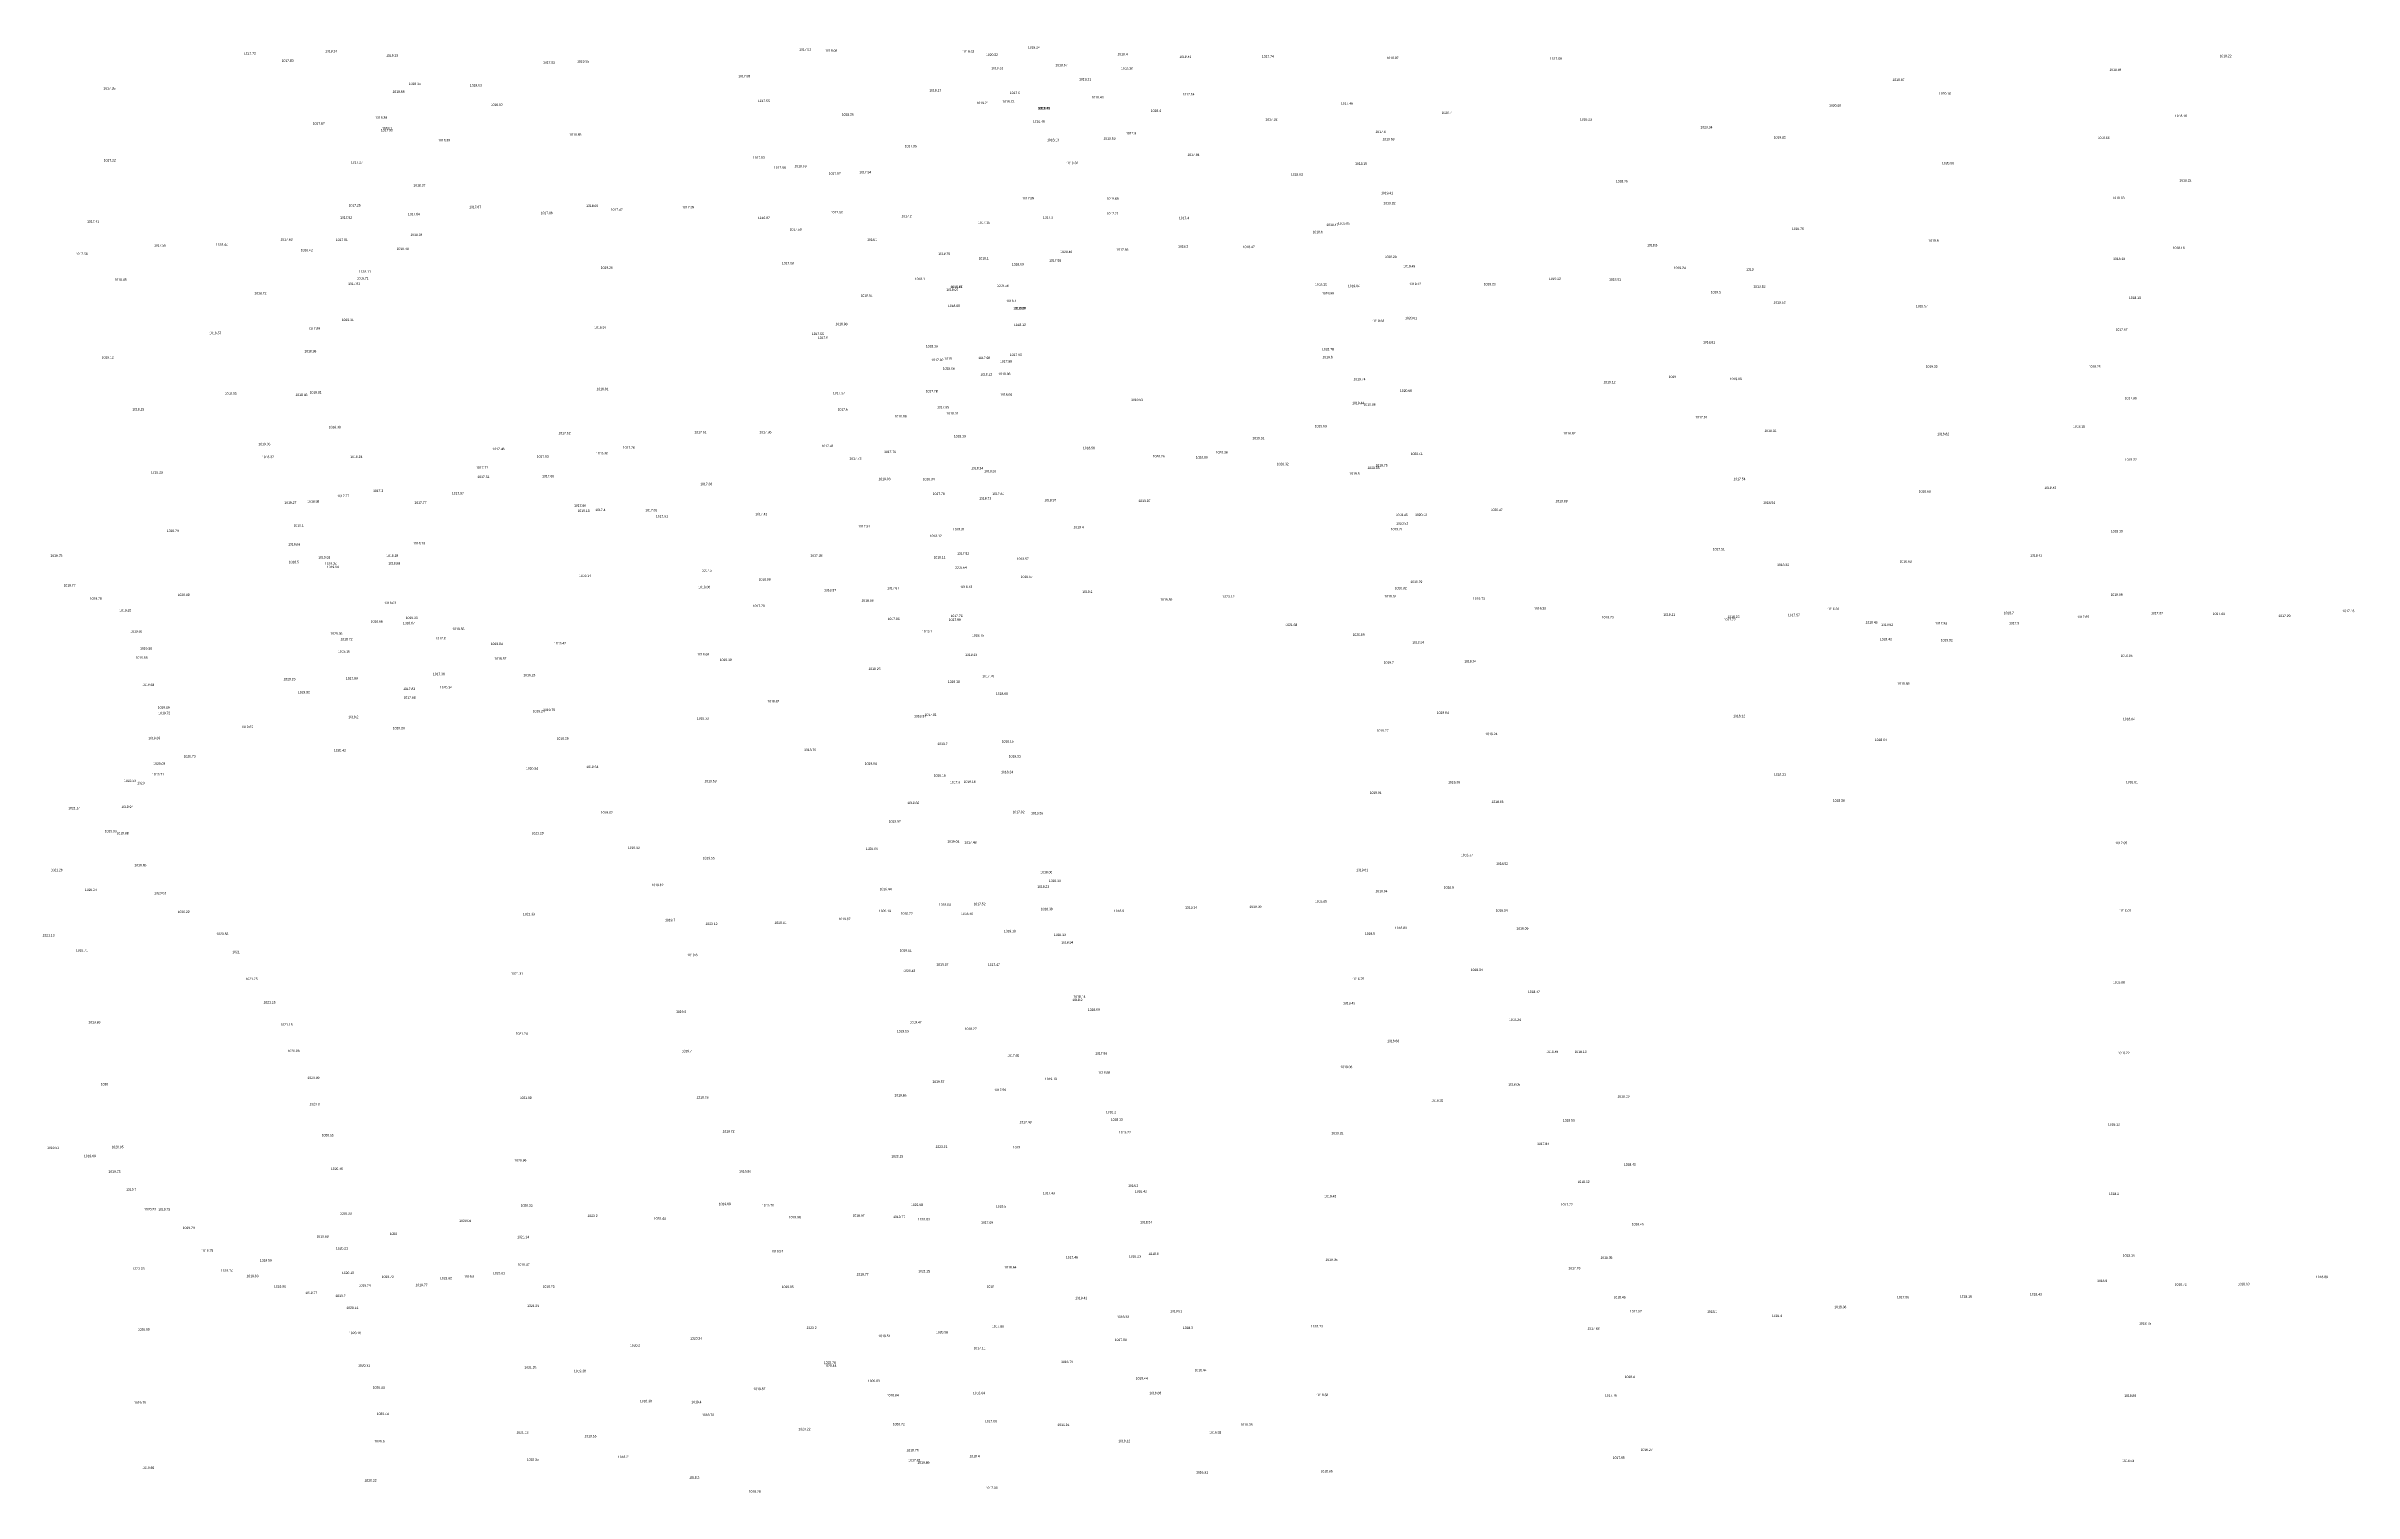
# Model space of a CAD drawing. Header units: inches. Extents: x 628884 to 629912, y 4519174 to 4520145.
# Drawn here: x 629190.6 to 629383.4, y 4519784.6 to 4519905.5 of the extents above; entities that cross this region are included whole.
import ezdxf

# ---------------------------------------------------------------- set-up
doc = ezdxf.new("R2010")
doc.units = ezdxf.units.IN
doc.header["$MEASUREMENT"] = 0

msp = doc.modelspace()

# ---------------------------------------------------------------- texts
for s, p in [('1017.72', (629207.09, 4519904.76, 1017.72)), ('1018.14', (629213.88, 4519904.96, 1018.14)), ('1019.19', (629218.98, 4519904.59, 1019.19)), ('1017.92', (629253.49, 4519905.1, 1017.92)), ('1018.08', (629255.67, 4519905, 1018.08)), ('1019.53', (629267.12, 4519904.92, 1019.53)), ('1020.52', (629269.1, 4519904.66, 1020.52)), ('1019.24', (629272.6, 4519905.27, 1019.24)), ('1018.4', (629280.09, 4519904.71, 1018.4)), ('1018.41', (629285.25, 4519904.48, 1018.41)), ('1017.74', (629292.15, 4519904.52, 1017.74)), ('1018.97', (629302.57, 4519904.39, 1018.97)), ('1018.22', (629372.18, 4519904.55, 1018.22)), ('1017.83', (629210.24, 4519904.16, 1017.83)), ('1017.92', (629232.09, 4519904.01, 1017.92)), ('1019.05', (629234.93, 4519904.1, 1019.05)), ('1017.83', (629248.4, 4519902.86, 1017.83)), ('1019.31', (629269.54, 4519903.54, 1019.31)), ('1018.67', (629274.9, 4519903.79, 1018.67)), ('1019.21', (629276.88, 4519902.6, 1019.21)), ('1018.36', (629280.38, 4519903.5, 1018.36)), ('1017.89', (629316.22, 4519904.33, 1017.89)), ('1019.87', (629344.85, 4519902.56, 1019.87)), ('1018.84', (629362.97, 4519903.4, 1018.84)), ('1017.35', (629195.35, 4519901.84, 1017.35)), ('1018.68', (629219.51, 4519901.57, 1018.68)), ('1019.15', (629220.87, 4519902.23, 1019.15)), ('1019.03', (629225.97, 4519902.1, 1019.03)), ('1017.55', (629250.04, 4519900.8, 1017.55)), ('1018.17', (629264.36, 4519901.68, 1018.17)), ('1019.21', (629268.31, 4519900.63, 1019.21)), ('1019.73', (629270.47, 4519900.74, 1019.73)), ('1017.6', (629271.09, 4519901.47, 1017.6)), ('1018.43', (629277.92, 4519901.1, 1018.43)), ('1017.54', (629285.52, 4519901.35, 1017.54)), ('1017.46', (629298.76, 4519900.59, 1017.46)), ('1020.16', (629348.73, 4519901.41, 1020.16)), ('1017.67', (629212.84, 4519898.91, 1017.67)), ('1018.39', (629218.06, 4519899.4, 1018.39)), ('1018.03', (629227.71, 4519900.48, 1018.03)), ('1018.26', (629257.05, 4519899.66, 1018.26)), ('1016.46', (629273.02, 4519899.08, 1016.46)), ('1019.49', (629273.42, 4519900.19, 1019.49)), ('1019.41', (629273.47, 4519900.19, 1019.41)), ('1018.4', (629282.87, 4519899.98, 1018.4)), ('1017.92', (629292.45, 4519899.25, 1017.92)), ('1020.7', (629307.17, 4519899.81, 1020.7)), ('1018.23', (629318.73, 4519899.25, 1018.23)), ('1020.34', (629328.8, 4519898.59, 1020.34)), ('1020.08', (629339.55, 4519900.41, 1020.08)), ('1018.16', (629368.45, 4519899.54, 1018.16)), ('1017.93', (629218.53, 4519898.35, 1017.93)), ('1018.1', (629218.63, 4519898.51, 1018.1)), ('1018.39', (629223.32, 4519897.51, 1018.39)), ('1018.65', (629234.29, 4519897.98, 1018.65)), ('1017.95', (629262.31, 4519897.02, 1017.95)), ('1018.13', (629274.2, 4519897.53, 1018.13)), ('1019.59', (629278.92, 4519897.66, 1019.59)), ('1017.9', (629280.8, 4519898.09, 1017.9)), ('1017.8', (629301.65, 4519898.22, 1017.8)), ('1019.68', (629302.23, 4519897.6, 1019.68)), ('1019.83', (629334.92, 4519897.74, 1019.83)), ('1018.66', (629361.99, 4519897.71, 1018.66)), ('1017.22', (629195.38, 4519895.83, 1017.22)), ('1017.27', (629216.03, 4519895.66, 1017.27)), ('1017.53', (629249.62, 4519896.06, 1017.53)), ('1017.56', (629251.38, 4519895.22, 1017.56)), ('1018.99', (629253.1, 4519895.35, 1018.99)), ('1017.97', (629255.96, 4519894.73, 1017.97)), ('1017.94', (629258.51, 4519894.84, 1017.94)), ('1019.32', (629275.81, 4519895.61, 1019.32)), ('1017.84', (629285.93, 4519896.3, 1017.84)), ('1018.15', (629299.94, 4519895.55, 1018.15)), ('1020.08', (629348.98, 4519895.6, 1020.08)), ('1018.37', (629221.25, 4519893.74, 1018.37)), ('1018.03', (629294.58, 4519894.65, 1018.03)), ('1019.41', (629302.11, 4519893.1, 1019.41)), ('1018.76', (629321.73, 4519894.09, 1018.76)), ('1018.22', (629368.82, 4519894.15, 1018.22)), ('1017.52', (629215.13, 4519891.04, 1017.52)), ('1017.25', (629215.84, 4519892.07, 1017.25)), ('1017.64', (629220.79, 4519891.34, 1017.64)), ('1017.67', (629225.91, 4519891.93, 1017.67)), ('1017.66', (629231.89, 4519891.43, 1017.66)), ('1018.66', (629235.69, 4519892.03, 1018.66)), ('1017.42', (629237.74, 4519891.71, 1017.42)), ('1017.35', (629243.72, 4519891.91, 1017.35)), ('1016.97', (629250.04, 4519891.02, 1016.97)), ('1017.53', (629256.12, 4519891.49, 1017.53)), ('1017.2', (629262.04, 4519891.17, 1017.2)), ('1017.85', (629272.13, 4519892.66, 1017.85)), ('1017.3', (629273.85, 4519891.06, 1017.3)), ('1019.69', (629279.18, 4519892.63, 1019.69)), ('1017.71', (629279.18, 4519891.38, 1017.71)), ('1017.4', (629285.22, 4519891.01, 1017.4)), ('1019.32', (629302.31, 4519892.25, 1019.32)), ('1018.38', (629363.23, 4519892.69, 1018.38)), ('1017.41', (629193.99, 4519890.72, 1017.41)), ('1017.63', (629210.15, 4519889.22, 1017.63)), ('1017.91', (629214.77, 4519889.19, 1017.91)), ('1018.34', (629221, 4519889.61, 1018.34)), ('1017.58', (629252.69, 4519890.06, 1017.58)), ('1018.1', (629259.16, 4519889.2, 1018.1)), ('1017.15', (629268.43, 4519890.64, 1017.15)), ('1018.6', (629296.39, 4519889.84, 1018.6)), ('1018.47', (629297.54, 4519890.44, 1018.47)), ('1019.05', (629298.51, 4519890.56, 1019.05)), ('1019.76', (629336.44, 4519890.11, 1019.76)), ('1019.9', (629347.85, 4519889.12, 1019.9)), ('1017.56', (629193.03, 4519888.01, 1017.56)), ('1017.59', (629199.58, 4519888.72, 1017.59)), ('1018.44', (629204.75, 4519888.79, 1018.44)), ('1018.42', (629211.84, 4519888.33, 1018.42)), ('1018.43', (629219.85, 4519888.44, 1018.43)), ('1017.38', (629252.04, 4519887.24, 1017.38)), ('1018.79', (629265.11, 4519888.02, 1018.79)), ('1018.1', (629268.48, 4519887.64, 1018.1)), ('1018.09', (629271.26, 4519887.14, 1018.09)), ('1017.98', (629274.38, 4519887.46, 1017.98)), ('1020.46', (629275.31, 4519888.19, 1020.46)), ('1017.85', (629280, 4519888.37, 1017.85)), ('1018.2', (629285.15, 4519888.63, 1018.2)), ('1018.47', (629290.55, 4519888.59, 1018.47)), ('1020.29', (629302.41, 4519887.76, 1020.29)), ('1018.8', (629324.35, 4519888.74, 1018.8)), ('1018.18', (629363.28, 4519887.6, 1018.18)), ('1018.18', (629368.26, 4519888.51, 1018.18)), ('1018.45', (629196.28, 4519885.86, 1018.45)), ('1017.83', (629215.8, 4519885.52, 1017.83)), ('1018.71', (629216.51, 4519885.97, 1018.71)), ('1018.11', (629216.7, 4519886.53, 1018.11)), ('1019.25', (629236.91, 4519886.86, 1019.25)), ('1018.1', (629263.15, 4519885.92, 1018.1)), ('1018.17', (629266.13, 4519885.26, 1018.17)), ('1017.94', (629266.14, 4519885.25, 1017.94)), ('1019.56', (629269.99, 4519885.35, 1019.56)), ('1018.35', (629296.59, 4519885.45, 1018.35)), ('1019.04', (629299.34, 4519885.33, 1019.04)), ('1019.45', (629303.97, 4519886.98, 1019.45)), ('1019.12', (629304.46, 4519885.5, 1019.12)), ('1019.23', (629310.69, 4519885.48, 1019.23)), ('1019.22', (629316.14, 4519885.93, 1019.22)), ('1018.51', (629321.16, 4519885.87, 1018.51)), ('1019.24', (629326.57, 4519886.84, 1019.24)), ('1019', (629332.62, 4519886.71, 1019)), ('1019.52', (629333.23, 4519885.29, 1019.52)), ('1018.72', (629207.97, 4519884.73, 1018.72)), ('1018.04', (629258.62, 4519884.53, 1018.04)), ('1018.07', (629265.78, 4519885.02, 1018.07)), ('1018.09', (629265.92, 4519883.67, 1018.09)), ('1018.1', (629270.79, 4519884.08, 1018.1)), ('1018.13', (629271.38, 4519883.47, 1018.13)), ('1018.04', (629271.48, 4519883.48, 1018.04)), ('1018.68', (629297.18, 4519884.72, 1018.68)), ('1019.5', (629329.66, 4519884.81, 1019.5)), ('1019.53', (629334.9, 4519883.96, 1019.53)), ('1019.57', (629346.8, 4519883.65, 1019.57)), ('1018.13', (629364.6, 4519884.34, 1018.13)), ('1018.57', (629204.2, 4519881.4, 1018.57)), ('1017.89', (629212.46, 4519881.77, 1017.89)), ('1019.11', (629215.27, 4519882.5, 1019.11)), ('1018.97', (629236.37, 4519881.87, 1018.97)), ('1017.55', (629254.55, 4519881.33, 1017.55)), ('1018.98', (629256.52, 4519882.15, 1018.98)), ('1018.12', (629271.43, 4519882.08, 1018.12)), ('1019.63', (629301.38, 4519882.41, 1019.63)), ('1020.61', (629304.12, 4519882.65, 1020.61)), ('1017.67', (629363.49, 4519881.69, 1017.67)), ('1019.12', (629195.21, 4519879.36, 1019.12)), ('1018.98', (629212.14, 4519879.87, 1018.98)), ('1017.6', (629255.05, 4519881.02, 1017.6)), ('1018.15', (629264.07, 4519880.3, 1018.15)), ('1017.98', (629268.45, 4519879.32, 1017.98)), ('1017.95', (629271.09, 4519879.58, 1017.95)), ('1018.78', (629297.17, 4519880.05, 1018.78)), ('1019.6', (629297.22, 4519879.39, 1019.6)), ('1018.81', (629329.02, 4519880.62, 1018.81)), ('1017.92', (629264.54, 4519879.15, 1017.92)), ('1018.06', (629265.49, 4519878.44, 1018.06)), ('1018', (629265.63, 4519879.26, 1018)), ('1018.12', (629268.62, 4519877.93, 1018.12)), ('1018.06', (629270.14, 4519877.98, 1018.06)), ('1017.98', (629270.27, 4519879.03, 1017.98)), ('1019.74', (629299.81, 4519877.55, 1019.74)), ('1019', (629326.15, 4519877.74, 1019)), ('1019.09', (629331.25, 4519877.56, 1019.09)), ('1019.55', (629347.62, 4519878.6, 1019.55)), ('1018.25', (629361.24, 4519878.59, 1018.25)), ('1018.85', (629205.48, 4519876.34, 1018.85)), ('1018.46', (629211.4, 4519876.23, 1018.46)), ('1018.81', (629212.58, 4519876.44, 1018.81)), ('1018.81', (629236.55, 4519876.72, 1018.81)), ('1017.57', (629256.31, 4519876.38, 1017.57)), ('1017.77', (629264.06, 4519876.54, 1017.77)), ('1017.77', (629264.06, 4519876.54, 1017.77)), ('1017.77', (629264.06, 4519876.54, 1017.77)), ('1017.77', (629264.06, 4519876.54, 1017.77)), ('1017.77', (629264.06, 4519876.54, 1017.77)), ('1017.77', (629264.06, 4519876.54, 1017.77)), ('1017.77', (629264.06, 4519876.54, 1017.77)), ('1017.77', (629264.06, 4519876.54, 1017.77)), ('1017.78', (629264.06, 4519876.54, 1017.78)), ('1017.78', (629264.06, 4519876.54, 1017.78)), ('1017.78', (629264.06, 4519876.54, 1017.78)), ('1017.78', (629264.06, 4519876.54, 1017.78)), ('1017.78', (629264.06, 4519876.54, 1017.78)), ('1017.78', (629264.06, 4519876.54, 1017.78)), ('1017.78', (629264.06, 4519876.54, 1017.78)), ('1017.78', (629264.06, 4519876.54, 1017.78)), ('1017.79', (629264.06, 4519876.54, 1017.79)), ('1017.79', (629264.06, 4519876.54, 1017.79)), ('1018.06', (629270.28, 4519876.25, 1018.06)), ('1019.53', (629281.22, 4519875.82, 1019.53)), ('1019.44', (629299.7, 4519875.55, 1019.44)), ('1020.66', (629303.69, 4519876.58, 1020.66)), ('1019.12', (629320.7, 4519877.29, 1019.12)), ('1017.86', (629364.25, 4519875.96, 1017.86)), ('1019.15', (629197.76, 4519875.02, 1019.15)), ('1018.38', (629214.18, 4519873.54, 1018.38)), ('1017.6', (629256.7, 4519875.02, 1017.6)), ('1018.09', (629261.46, 4519874.44, 1018.09)), ('1017.95', (629265.01, 4519875.21, 1017.95)), ('1018.01', (629265.79, 4519874.69, 1018.01)), ('1019.69', (629296.57, 4519873.62, 1019.69)), ('1019.86', (629300.65, 4519875.43, 1019.86)), ('1017.91', (629328.38, 4519874.36, 1017.91)), ('1018.15', (629359.93, 4519873.59, 1018.15)), ('1019.03', (629208.3, 4519872.12, 1019.03)), ('1017.46', (629227.86, 4519871.71, 1017.46)), ('1017.62', (629233.38, 4519873.03, 1017.62)), ('1017.76', (629238.75, 4519871.82, 1017.76)), ('1017.61', (629244.74, 4519873.11, 1017.61)), ('1017.36', (629250.17, 4519873.12, 1017.36)), ('1017.41', (629255.36, 4519871.96, 1017.41)), ('1018.19', (629266.41, 4519872.78, 1018.19)), ('1018.56', (629277.2, 4519871.79, 1018.56)), ('1019.91', (629291.36, 4519872.61, 1019.91)), ('1018.92', (629317.35, 4519873.02, 1018.92)), ('1018.92', (629334.14, 4519873.23, 1018.92)), ('1018.82', (629348.58, 4519872.96, 1018.82)), ('1019.29', (629199.32, 4519869.75, 1019.29)), ('1018.87', (629208.6, 4519871.04, 1018.87)), ('1018.24', (629215.98, 4519871.06, 1018.24)), ('1017.77', (629226.49, 4519870.15, 1017.77)), ('1017.93', (629231.56, 4519871.08, 1017.93)), ('1018.86', (629236.51, 4519871.35, 1018.86)), ('1017.73', (629257.69, 4519870.92, 1017.73)), ('1017.76', (629260.58, 4519871.47, 1017.76)), ('1018.24', (629267.86, 4519870.1, 1018.24)), ('1018.26', (629268.95, 4519869.86, 1018.26)), ('1020.26', (629283.03, 4519871.1, 1020.26)), ('1020.05', (629286.63, 4519871.01, 1020.05)), ('1020.36', (629288.3, 4519871.43, 1020.36)), ('1020.32', (629293.39, 4519870.45, 1020.32)), ('1020.35', (629300.98, 4519870.13, 1020.35)), ('1019.75', (629301.65, 4519870.34, 1019.75)), ('1020.41', (629304.59, 4519871.3, 1020.41)), ('1018.32', (629364.26, 4519870.82, 1018.32)), ('1017.77', (629214.89, 4519867.78, 1017.77)), ('1017.3', (629217.88, 4519868.21, 1017.3)), ('1017.97', (629224.47, 4519868, 1017.97)), ('1017.51', (629226.6, 4519869.38, 1017.51)), ('1017.68', (629232.01, 4519869.44, 1017.68)), ('1017.38', (629245.22, 4519868.78, 1017.38)), ('1019.03', (629260.12, 4519869.2, 1019.03)), ('1018.04', (629263.81, 4519869.19, 1018.04)), ('1017.78', (629264.65, 4519867.97, 1017.78)), ('1017.81', (629269.62, 4519867.96, 1017.81)), ('1019.5', (629299.47, 4519869.65, 1019.5)), ('1017.54', (629331.56, 4519869.2, 1017.54)), ('1018.68', (629347.04, 4519868.16, 1018.68)), ('1018.42', (629357.53, 4519868.46, 1018.42)), ('1019.27', (629210.47, 4519867.22, 1019.27)), ('1018.98', (629212.39, 4519867.32, 1018.98)), ('1017.77', (629221.34, 4519867.22, 1017.77)), ('1017.66', (629234.68, 4519866.97, 1017.66)), ('1019.13', (629234.97, 4519866.54, 1019.13)), ('1017.4', (629236.45, 4519866.62, 1017.4)), ('1017.65', (629240.63, 4519866.59, 1017.65)), ('1017.51', (629241.52, 4519866.08, 1017.51)), ('1017.41', (629249.82, 4519866.27, 1017.41)), ('1018.73', (629268.53, 4519867.58, 1018.73)), ('1018.97', (629273.97, 4519867.43, 1018.97)), ('1019.97', (629281.84, 4519867.37, 1019.97)), ('1019.45', (629303.33, 4519866.2, 1019.45)), ('1020.13', (629304.95, 4519866.2, 1020.13)), ('1020.47', (629311.27, 4519866.62, 1020.47)), ('1019.88', (629316.69, 4519867.35, 1019.88)), ('1018.54', (629334.03, 4519867.22, 1018.54)), ('1019.79', (629200.65, 4519864.87, 1019.79)), ('1019.1', (629211.24, 4519865.32, 1019.1)), ('1017.91', (629258.42, 4519865.25, 1017.91)), ('1018.12', (629264.4, 4519864.44, 1018.12)), ('1018.31', (629266.33, 4519865, 1018.31)), ('1019.4', (629276.41, 4519865.18, 1019.4)), ('1019.71', (629302.92, 4519865, 1019.71)), ('1020.53', (629303.37, 4519865.49, 1020.53)), ('1018.19', (629363.09, 4519864.84, 1018.19)), ('1019.75', (629190.92, 4519862.79, 1019.75)), ('1019.66', (629210.79, 4519863.74, 1019.66)), ('1018.5', (629210.84, 4519862.26, 1018.5)), ('1019.93', (629213.3, 4519862.64, 1019.93)), ('1019.34', (629213.86, 4519862.13, 1019.34)), ('1018.28', (629218.99, 4519862.79, 1018.28)), ('1018.89', (629219.15, 4519862.15, 1018.89)), ('1018.18', (629221.23, 4519863.83, 1018.18)), ('1017.38', (629254.43, 4519862.81, 1017.38)), ('1018.11', (629264.72, 4519862.65, 1018.11)), ('1017.92', (629266.69, 4519862.97, 1017.92)), ('1018.57', (629271.67, 4519862.52, 1018.57)), ('1017.51', (629329.83, 4519863.33, 1017.51)), ('1018.32', (629335.2, 4519862.02, 1018.32)), ('1018.63', (629345.44, 4519862.31, 1018.63)), ('1018.43', (629356.35, 4519862.81, 1018.43)), ('1019.77', (629192.02, 4519860.31, 1019.77)), ('1019.94', (629214.02, 4519861.85, 1019.94)), ('1019.14', (629235.09, 4519861.11, 1019.14)), ('1018.06', (629245.06, 4519860.17, 1018.06)), ('1017.5', (629245.34, 4519861.56, 1017.5)), ('1018.09', (629250.1, 4519860.81, 1018.09)), ('1017.87', (629260.84, 4519860.08, 1017.87)), ('1018.64', (629266.48, 4519861.81, 1018.64)), ('1018.13', (629266.95, 4519860.18, 1018.13)), ('1018.57', (629272, 4519861.03, 1018.57)), ('1020.82', (629303.25, 4519860.08, 1020.82)), ('1019.79', (629304.56, 4519860.6, 1019.79)), ('1019.78', (629194.21, 4519859.2, 1019.78)), ('1019.83', (629196.68, 4519858.22, 1019.83)), ('1020.09', (629201.55, 4519859.52, 1020.09)), ('1018.03', (629218.81, 4519858.84, 1018.03)), ('1017.79', (629249.61, 4519858.59, 1017.79)), ('1018.37', (629255.57, 4519859.91, 1018.37)), ('1018.06', (629258.7, 4519859.05, 1018.06)), ('1019.2', (629277.14, 4519859.77, 1019.2)), ('1019.89', (629283.67, 4519859.12, 1019.89)), ('1020.12', (629288.86, 4519859.37, 1020.12)), ('1019.62', (629302.39, 4519859.4, 1019.62)), ('1019.73', (629309.79, 4519859.2, 1019.73)), ('1019.38', (629314.9, 4519858.37, 1019.38)), ('1018.31', (629339.4, 4519858.34, 1018.31)), ('1018.09', (629363.07, 4519859.53, 1018.09)), ('1017.16', (629382.44, 4519858.17, 1017.16)), ('1019.69', (629197.6, 4519856.46, 1019.69)), ('1020.05', (629214.32, 4519856.28, 1020.05)), ('1018.66', (629217.69, 4519857.3, 1018.66)), ('1018.87', (629220.37, 4519857.16, 1018.87)), ('1016.93', (629220.61, 4519857.6, 1016.93)), ('1018.56', (629224.51, 4519856.67, 1018.56)), ('1017.96', (629260.88, 4519857.51, 1017.96)), ('1019.1', (629263.75, 4519856.47, 1019.1)), ('1017.99', (629265.99, 4519857.44, 1017.99)), ('1017.76', (629266.14, 4519857.76, 1017.76)), ('1021.68', (629294.11, 4519857.01, 1021.68)), ('1020.89', (629299.73, 4519856.19, 1020.89)), ('1018.73', (629320.55, 4519857.64, 1018.73)), ('1018.11', (629325.69, 4519857.86, 1018.11)), ('1017.72', (629330.74, 4519857.45, 1017.72)), ('1018.25', (629331.06, 4519857.68, 1018.25)), ('1017.57', (629336.11, 4519857.83, 1017.57)), ('1018.45', (629342.59, 4519857.22, 1018.45)), ('1018.82', (629343.9, 4519857.02, 1018.82)), ('1017.95', (629348.41, 4519857.14, 1017.95)), ('1018.7', (629354.14, 4519858, 1018.7)), ('1017.9', (629354.59, 4519857.15, 1017.9)), ('1017.65', (629360.28, 4519857.67, 1017.65)), ('1017.57', (629366.45, 4519857.99, 1017.57)), ('1017.44', (629371.61, 4519857.94, 1017.44)), ('1017.29', (629377.1, 4519857.76, 1017.29)), ('1019.58', (629198.04, 4519854.27, 1019.58)), ('1019.89', (629198.41, 4519855.03, 1019.89)), ('1018.16', (629214.95, 4519854.79, 1018.16)), ('1018.72', (629215.16, 4519855.81, 1018.72)), ('1017.8', (629223.1, 4519855.89, 1017.8)), ('1018.84', (629227.72, 4519855.42, 1018.84)), ('1019.42', (629233, 4519855.47, 1019.42)), ('1018.68', (629244.97, 4519854.55, 1018.68)), ('1018.19', (629267.36, 4519854.51, 1018.19)), ('1018.75', (629267.93, 4519856.13, 1018.75)), ('1019.94', (629304.72, 4519855.54, 1019.94)), ('1018.43', (629343.79, 4519855.81, 1018.43)), ('1019.02', (629348.88, 4519855.73, 1019.02)), ('1018.05', (629363.91, 4519854.43, 1018.05)), ('1020.35', (629210.4, 4519852.47, 1020.35)), ('1017.89', (629215.61, 4519852.54, 1017.89)), ('1017.38', (629222.88, 4519852.9, 1017.38)), ('1018.87', (629228.02, 4519854.19, 1018.87)), ('1019.23', (629230.44, 4519852.8, 1019.23)), ('1019.09', (629246.85, 4519854.08, 1019.09)), ('1018.25', (629259.28, 4519853.33, 1018.25)), ('1017.78', (629268.79, 4519852.73, 1017.78)), ('1019.7', (629302.33, 4519853.86, 1019.7)), ('1019.74', (629309.06, 4519853.96, 1019.74)), ('1019.63', (629198.6, 4519852, 1019.63)), ('1019.92', (629211.6, 4519851.38, 1019.92)), ('1017.83', (629220.4, 4519851.66, 1017.83)), ('1017.88', (629220.43, 4519850.94, 1017.88)), ('1020.34', (629223.47, 4519851.79, 1020.34)), ('1018.82', (629250.83, 4519850.62, 1018.82)), ('1018.18', (629265.91, 4519852.26, 1018.18)), ('1018.68', (629269.93, 4519851.26, 1018.68)), ('1018.88', (629345.26, 4519852.1, 1018.88)), ('1019.69', (629199.89, 4519850.1, 1019.69)), ('1019.72', (629199.94, 4519849.64, 1019.72)), ('1019.65', (629206.86, 4519848.48, 1019.65)), ('1018.2', (629215.81, 4519849.31, 1018.2)), ('1019.24', (629231.22, 4519849.8, 1019.24)), ('1019.75', (629232.09, 4519849.91, 1019.75)), ('1019.33', (629244.94, 4519849.19, 1019.33)), ('1018.34', (629263.09, 4519849.38, 1018.34)), ('1017.81', (629263.97, 4519849.5, 1017.81)), ('1019.64', (629306.77, 4519849.67, 1019.64)), ('1018.12', (629331.53, 4519849.39, 1018.12)), ('1018.04', (629364.1, 4519849.14, 1018.04)), ('1019.83', (629199.1, 4519847.55, 1019.83)), ('1020.42', (629214.61, 4519846.52, 1020.42)), ('1020.28', (629219.53, 4519848.37, 1020.28)), ('1019.39', (629233.22, 4519847.51, 1019.39)), ('1018.79', (629253.9, 4519846.56, 1018.79)), ('1018.7', (629265.04, 4519847.06, 1018.7)), ('1018.15', (629270.41, 4519847.27, 1018.15)), ('1019.77', (629301.74, 4519848.17, 1019.77)), ('1019.24', (629310.83, 4519847.89, 1019.24)), ('1018.64', (629343.37, 4519847.4, 1018.64)), ('1020.03', (629199.52, 4519845.41, 1020.03)), ('1020.73', (629202.05, 4519846.02, 1020.73)), ('1020.84', (629230.66, 4519845, 1020.84)), ('1019.54', (629235.7, 4519845.14, 1019.54)), ('1019.04', (629258.97, 4519845.41, 1019.04)), ('1018.24', (629270.36, 4519844.71, 1018.24)), ('1019.03', (629271, 4519846.02, 1019.03)), ('1022.53', (629197.07, 4519843.98, 1022.53)), ('1020', (629198.17, 4519843.79, 1020)), ('1019.71', (629199.41, 4519844.52, 1019.71)), ('1019.53', (629245.58, 4519843.95, 1019.53)), ('1018.18', (629264.73, 4519844.42, 1018.18)), ('1017.5', (629266.09, 4519843.86, 1017.5)), ('1019.16', (629267.23, 4519843.9, 1019.16)), ('1019.91', (629301.16, 4519842.98, 1019.91)), ('1019.08', (629307.71, 4519843.85, 1019.08)), ('1018.21', (629334.94, 4519844.5, 1018.21)), ('1018.01', (629364.35, 4519843.87, 1018.01)), ('1021.14', (629192.41, 4519841.69, 1021.14)), ('1019.94', (629196.84, 4519841.8, 1019.94)), ('1019.62', (629236.91, 4519841.32, 1019.62)), ('1019.66', (629262.52, 4519842.13, 1019.66)), ('1017.92', (629271.32, 4519841.37, 1017.92)), ('1019.25', (629272.87, 4519841.27, 1019.25)), ('1018.66', (629311.34, 4519842.22, 1018.66)), ('1018.38', (629339.86, 4519842.33, 1018.38)), ('1019.93', (629195.46, 4519839.77, 1019.93)), ('1019.88', (629196.45, 4519839.6, 1019.88)), ('1021.29', (629231.13, 4519839.6, 1021.29)), ('1018.97', (629260.97, 4519840.57, 1018.97)), ('1019.04', (629265.87, 4519838.9, 1019.04)), ('1017.48', (629267.3, 4519838.83, 1017.48)), ('1019.88', (629197.94, 4519836.92, 1019.88)), ('1019.62', (629239.18, 4519838.38, 1019.62)), ('1019.55', (629245.43, 4519837.52, 1019.55)), ('1020.06', (629259.06, 4519838.3, 1020.06)), ('1018.57', (629308.79, 4519837.77, 1018.57)), ('1018.52', (629311.72, 4519837.05, 1018.52)), ('1017.95', (629363.46, 4519838.78, 1017.95)), ('1021.26', (629190.94, 4519836.52, 1021.26)), ('1019.62', (629241.15, 4519835.27, 1019.62)), ('1018.23', (629273.38, 4519835.13, 1018.23)), ('1018.06', (629273.64, 4519836.34, 1018.06)), ('1019.13', (629274.35, 4519835.62, 1019.13)), ('1019.61', (629300.03, 4519836.52, 1019.61)), ('1018.9', (629307.35, 4519835.07, 1018.9)), ('1020.24', (629193.8, 4519834.87, 1020.24)), ('1020.05', (629199.59, 4519834.59, 1020.05)), ('1020.22', (629201.55, 4519833.02, 1020.22)), ('1020.19', (629260.15, 4519833.1, 1020.19)), ('1019.44', (629260.21, 4519834.93, 1019.44)), ('1018.04', (629265.16, 4519833.63, 1018.04)), ('1017.52', (629268.06, 4519833.68, 1017.52)), ('1018.38', (629273.67, 4519833.26, 1018.38)), ('1018.9', (629279.79, 4519833.1, 1018.9)), ('1019.14', (629285.74, 4519833.39, 1019.14)), ('1019.09', (629291.11, 4519833.45, 1019.09)), ('1018.85', (629296.59, 4519833.9, 1018.85)), ('1018.94', (629301.65, 4519834.76, 1018.94)), ('1018.54', (629311.69, 4519833.14, 1018.54)), ('1018.01', (629363.8, 4519833.13, 1018.01)), ('1020.53', (629204.79, 4519831.18, 1020.53)), ('1021.39', (629230.4, 4519832.84, 1021.39)), ('1019.7', (629242.28, 4519832.34, 1019.7)), ('1020.12', (629245.66, 4519832.02, 1020.12)), ('1020.01', (629251.43, 4519832.11, 1020.01)), ('1019.87', (629256.78, 4519832.43, 1019.87)), ('1018.72', (629261.97, 4519832.88, 1018.72)), ('1018.46', (629267.01, 4519832.86, 1018.46)), ('1019.19', (629270.59, 4519831.42, 1019.19)), ('1018.19', (629274.77, 4519831.11, 1018.19)), ('1019.5', (629300.76, 4519831.2, 1019.5)), ('1018.83', (629303.27, 4519831.68, 1018.83)), ('1018.09', (629313.42, 4519831.63, 1018.09)), ('1021.13', (629190.26, 4519831.06, 1021.13)), ('1019.71', (629193.05, 4519829.8, 1019.71)), ('1021', (629206.12, 4519829.67, 1021)), ('1019.6', (629244.14, 4519829.42, 1019.6)), ('1019.61', (629261.89, 4519829.79, 1019.61)), ('1018.94', (629275.39, 4519830.47, 1018.94)), ('1021.25', (629207.23, 4519827.42, 1021.25)), ('1021.31', (629229.42, 4519827.86, 1021.31)), ('1020.43', (629262.19, 4519828.09, 1020.43)), ('1018.07', (629264.96, 4519828.62, 1018.07)), ('1017.47', (629269.26, 4519828.61, 1017.47)), ('1018.75', (629299.71, 4519827.42, 1018.75)), ('1018.34', (629309.61, 4519828.18, 1018.34)), ('1021.25', (629208.73, 4519825.46, 1021.25)), ('1018.2', (629276.31, 4519825.67, 1018.2)), ('1018.14', (629276.4, 4519825.94, 1018.14)), ('1019.45', (629298.94, 4519825.4, 1019.45)), ('1018.47', (629314.38, 4519826.34, 1018.47)), ('1018.08', (629363.27, 4519827.13, 1018.08)), ('1019.83', (629194.1, 4519823.81, 1019.83)), ('1021.15', (629210.15, 4519823.6, 1021.15)), ('1019.6', (629243.2, 4519824.68, 1019.6)), ('1019.47', (629262.72, 4519823.8, 1019.47)), ('1018.69', (629277.61, 4519824.85, 1018.69)), ('1018.24', (629312.8, 4519824.01, 1018.24)), ('1021.24', (629229.8, 4519822.85, 1021.24)), ('1019.55', (629261.65, 4519823.05, 1019.55)), ('1018.27', (629267.32, 4519823.24, 1018.27)), ('1018.68', (629302.62, 4519822.23, 1018.68)), ('1020.98', (629210.74, 4519821.4, 1020.98)), ('1019.7', (629243.67, 4519821.39, 1019.7)), ('1017.55', (629270.88, 4519821.02, 1017.55)), ('1017.86', (629278.22, 4519821.2, 1017.86)), ('1018.88', (629278.48, 4519819.59, 1018.88)), ('1019.06', (629298.71, 4519820.06, 1019.06)), ('1018.48', (629315.92, 4519821.33, 1018.48)), ('1018.13', (629318.28, 4519821.33, 1018.13)), ('1018.22', (629363.66, 4519821.23, 1018.22)), ('1020', (629195.13, 4519818.62, 1020)), ('1020.89', (629212.4, 4519819.16, 1020.89)), ('1019.65', (629261.45, 4519817.69, 1019.65)), ('1019.57', (629264.62, 4519818.83, 1019.57)), ('1017.56', (629269.78, 4519818.14, 1017.56)), ('1019.19', (629274.02, 4519819.06, 1019.19)), ('1018.05', (629312.74, 4519818.6, 1018.05)), ('1018.19', (629321.86, 4519817.6, 1018.19)), ('1020.8', (629212.57, 4519816.96, 1020.8)), ('1021.09', (629230.13, 4519817.48, 1021.09)), ('1019.78', (629244.91, 4519817.51, 1019.78)), ('1018.2', (629279.12, 4519816.29, 1018.2)), ('1018.13', (629279.53, 4519815.67, 1018.13)), ('1018.35', (629306.31, 4519817.26, 1018.35)), ('1020.65', (629213.59, 4519814.36, 1020.65)), ('1019.72', (629247.08, 4519814.68, 1019.72)), ('1017.48', (629271.9, 4519815.45, 1017.48)), ('1019.27', (629280.21, 4519814.6, 1019.27)), ('1019.32', (629297.96, 4519814.53, 1019.32)), ('1018.55', (629317.3, 4519815.6, 1018.55)), ('1018.12', (629362.85, 4519815.26, 1018.12)), ('1019.53', (629190.64, 4519813.31, 1019.53)), ('1019.69', (629193.72, 4519812.62, 1019.69)), ('1020.05', (629196.03, 4519813.37, 1020.05)), ('1020.96', (629229.69, 4519812.26, 1020.96)), ('1020.15', (629261.18, 4519812.59, 1020.15)), ('1020.01', (629264.88, 4519813.4, 1020.01)), ('1018', (629271.34, 4519813.35, 1018)), ('1017.84', (629315.15, 4519813.64, 1017.84)), ('1018.45', (629322.4, 4519811.91, 1018.45)), ('1019.73', (629195.77, 4519811.31, 1019.73)), ('1020.45', (629214.36, 4519811.55, 1020.45)), ('1019.85', (629248.47, 4519811.32, 1019.85)), ('1018.2', (629280.97, 4519810.14, 1018.2)), ('1018.32', (629318.53, 4519810.46, 1018.32)), ('1019.7', (629197.25, 4519809.82, 1019.7)), ('1020.23', (629198.75, 4519808.17, 1020.23)), ('1019.79', (629199.93, 4519808.15, 1019.79)), ('1020.03', (629230.22, 4519808.48, 1020.03)), ('1019.69', (629246.77, 4519808.61, 1019.69)), ('1019.78', (629250.38, 4519808.5, 1019.78)), ('1022.08', (629262.83, 4519808.54, 1022.08)), ('1018.5', (629269.93, 4519808.41, 1018.5)), ('1017.49', (629273.85, 4519809.52, 1017.49)), ('1018.42', (629281.54, 4519809.66, 1018.42)), ('1019.43', (629297.37, 4519809.26, 1019.43)), ('1017.72', (629317.13, 4519808.56, 1017.72)), ('1018.2', (629362.93, 4519809.46, 1018.2)), ('1019.79', (629201.98, 4519806.62, 1019.79)), ('1020.33', (629215.09, 4519807.82, 1020.33)), ('1020', (629219.28, 4519806.12, 1020)), ('1020.04', (629225.08, 4519807.21, 1020.04)), ('1020.2', (629235.8, 4519807.62, 1020.2)), ('1020.44', (629241.34, 4519807.39, 1020.44)), ('1018.98', (629252.62, 4519807.5, 1018.98)), ('1018.97', (629257.95, 4519807.65, 1018.97)), ('1019.77', (629261.34, 4519807.53, 1019.77)), ('1018.03', (629263.41, 4519807.33, 1018.03)), ('1017.69', (629268.69, 4519807.06, 1017.69)), ('1018.24', (629281.98, 4519807.09, 1018.24)), ('1018.45', (629323.06, 4519806.92, 1018.45)), ('1019.75', (629203.53, 4519804.71, 1019.75)), ('1019.89', (629213.16, 4519805.9, 1019.89)), ('1020.21', (629214.78, 4519804.9, 1020.21)), ('1021.14', (629229.92, 4519805.85, 1021.14)), ('1019.57', (629251.15, 4519804.66, 1019.57)), ('1017.46', (629275.78, 4519804.15, 1017.46)), ('1018.23', (629281.04, 4519804.23, 1018.23)), ('1018.8', (629282.68, 4519804.44, 1018.8)), ('1018.35', (629320.44, 4519804.12, 1018.35)), ('1018.15', (629364.09, 4519804.3, 1018.15)), ('1020.38', (629197.78, 4519803.21, 1020.38)), ('1019.74', (629205.17, 4519803.04, 1019.74)), ('1019.83', (629207.31, 4519802.59, 1019.83)), ('1019.59', (629208.42, 4519803.9, 1019.59)), ('1020.13', (629215.28, 4519802.85, 1020.13)), ('1019.72', (629218.61, 4519802.53, 1019.72)), ('1019.82', (629223.47, 4519802.41, 1019.82)), ('1019.8', (629225.49, 4519802.54, 1019.8)), ('1019.61', (629227.9, 4519802.83, 1019.61)), ('1019.47', (629229.96, 4519803.54, 1019.47)), ('1019.77', (629258.28, 4519802.73, 1019.77)), ('1021.25', (629263.44, 4519802.99, 1021.25)), ('1018.64', (629270.64, 4519803.32, 1018.64)), ('1019.05', (629297.46, 4519803.95, 1019.05)), ('1017.78', (629317.77, 4519803.25, 1017.78)), ('1018.8', (629361.94, 4519802.19, 1018.8)), ('1018.89', (629380.23, 4519802.51, 1018.89)), ('1019.86', (629209.6, 4519801.71, 1019.86)), ('1019.77', (629212.22, 4519801.18, 1019.77)), ('1019.7', (629214.74, 4519800.93, 1019.7)), ('1019.74', (629216.68, 4519801.8, 1019.74)), ('1019.77', (629221.43, 4519801.84, 1019.77)), ('1019.75', (629232.05, 4519801.71, 1019.75)), ('1019.85', (629252.03, 4519801.68, 1019.85)), ('1018', (629269.15, 4519801.71, 1018)), ('1019.41', (629276.55, 4519800.75, 1019.41)), ('1018.46', (629321.54, 4519800.82, 1018.46)), ('1017.96', (629345.22, 4519800.82, 1017.96)), ('1018.16', (629350.48, 4519800.88, 1018.16)), ('1018.43', (629356.33, 4519801.06, 1018.43)), ('1018.72', (629368.43, 4519801.89, 1018.72)), ('1018.63', (629373.69, 4519801.92, 1018.63)), ('1020.11', (629215.65, 4519799.93, 1020.11)), ('1021.29', (629230.76, 4519800.1, 1021.29)), ('1017.89', (629269.6, 4519798.38, 1017.89)), ('1018.33', (629280.05, 4519799.17, 1018.33)), ('1018.91', (629284.49, 4519799.66, 1018.91)), ('1018.73', (629296.25, 4519798.39, 1018.73)), ('1017.97', (629322.9, 4519799.64, 1017.97)), ('1018.1', (629329.35, 4519799.61, 1018.1)), ('1018.4', (629334.77, 4519799.27, 1018.4)), ('1018.38', (629339.99, 4519800, 1018.38)), ('1018.75', (629365.45, 4519798.63, 1018.75)), ('1020.09', (629198.21, 4519798.12, 1020.09)), ('1020.16', (629215.87, 4519797.83, 1020.16)), ('1020.2', (629239.35, 4519796.79, 1020.2)), ('1020.34', (629244.38, 4519797.37, 1020.34)), ('1020.2', (629254.1, 4519798.27, 1020.2)), ('1019.51', (629260.11, 4519797.58, 1019.51)), ('1020.98', (629264.92, 4519797.9, 1020.98)), ('1017.11', (629268.06, 4519796.57, 1017.11)), ('1017.08', (629279.86, 4519797.26, 1017.08)), ('1018.3', (629285.55, 4519798.26, 1018.3)), ('1017.68', (629319.36, 4519798.21, 1017.68)), ('1020.31', (629216.63, 4519795.12, 1020.31)), ('1021.25', (629230.53, 4519794.94, 1021.25)), ('1019.38', (629234.67, 4519794.65, 1019.38)), ('1020.78', (629255.55, 4519795.36, 1020.78)), ('1020.44', (629255.59, 4519795.1, 1020.44)), ('1016.79', (629275.37, 4519795.42, 1016.79)), ('1018.44', (629286.53, 4519794.73, 1018.44)), ('1020.44', (629217.85, 4519793.27, 1020.44)), ('1019.87', (629249.66, 4519793.15, 1019.87)), ('1020.83', (629259.23, 4519793.82, 1020.83)), ('1018.84', (629260.8, 4519792.62, 1018.84)), ('1018.64', (629268.01, 4519792.81, 1018.64)), ('1018.44', (629281.61, 4519794.04, 1018.44)), ('1016.88', (629282.74, 4519792.81, 1016.88)), ('1018.58', (629296.7, 4519792.65, 1018.58)), ('1017.76', (629320.82, 4519792.61, 1017.76)), ('1018.4', (629322.47, 4519794.16, 1018.4)), ('1018.88', (629364.21, 4519792.59, 1018.88)), ('1019.75', (629197.91, 4519792.01, 1019.75)), ('1020.44', (629218.19, 4519791.07, 1020.44)), ('1018.38', (629240.18, 4519792.14, 1018.38)), ('1019.4', (629244.48, 4519792.06, 1019.4)), ('1018.73', (629245.37, 4519790.98, 1018.73)), ('1020.5', (629217.99, 4519788.78, 1020.5)), ('1021.13', (629229.86, 4519789.52, 1021.13)), ('1019.56', (629235.55, 4519789.21, 1019.56)), ('1020.22', (629253.43, 4519789.8, 1020.22)), ('1020.72', (629261.31, 4519790.21, 1020.72)), ('1017.06', (629269.01, 4519790.46, 1017.06)), ('1016.91', (629275.07, 4519790.15, 1016.91)), ('1018.12', (629280.15, 4519788.8, 1018.12)), ('1018.93', (629287.76, 4519789.51, 1018.93)), ('1018.38', (629290.37, 4519790.17, 1018.38)), ('1019.35', (629230.73, 4519787.26, 1019.35)), ('1018.21', (629238.34, 4519787.47, 1018.21)), ('1018.78', (629262.46, 4519788.03, 1018.78)), ('1017.48', (629262.61, 4519787.2, 1017.48)), ('1019.89', (629263.37, 4519786.99, 1019.89)), ('1018.4', (629267.72, 4519787.53, 1018.4)), ('1017.85', (629321.47, 4519787.41, 1017.85)), ('1018.27', (629323.8, 4519788.07, 1018.27)), ('1018.53', (629364.05, 4519787.15, 1018.53)), ('1019.69', (629198.6, 4519786.56, 1019.69)), ('1020.32', (629217.17, 4519785.5, 1020.32)), ('1018.3', (629244.3, 4519785.75, 1018.3)), ('1017.03', (629269.07, 4519784.88, 1017.03)), ('1016.91', (629286.65, 4519786.18, 1016.91)), ('1018.86', (629297.06, 4519786.28, 1018.86)), ('1018.28', (629249.27, 4519784.57, 1018.28))]:
    msp.add_text(s, height=0.2).set_placement(p)

doc.saveas('drawing.dxf')
